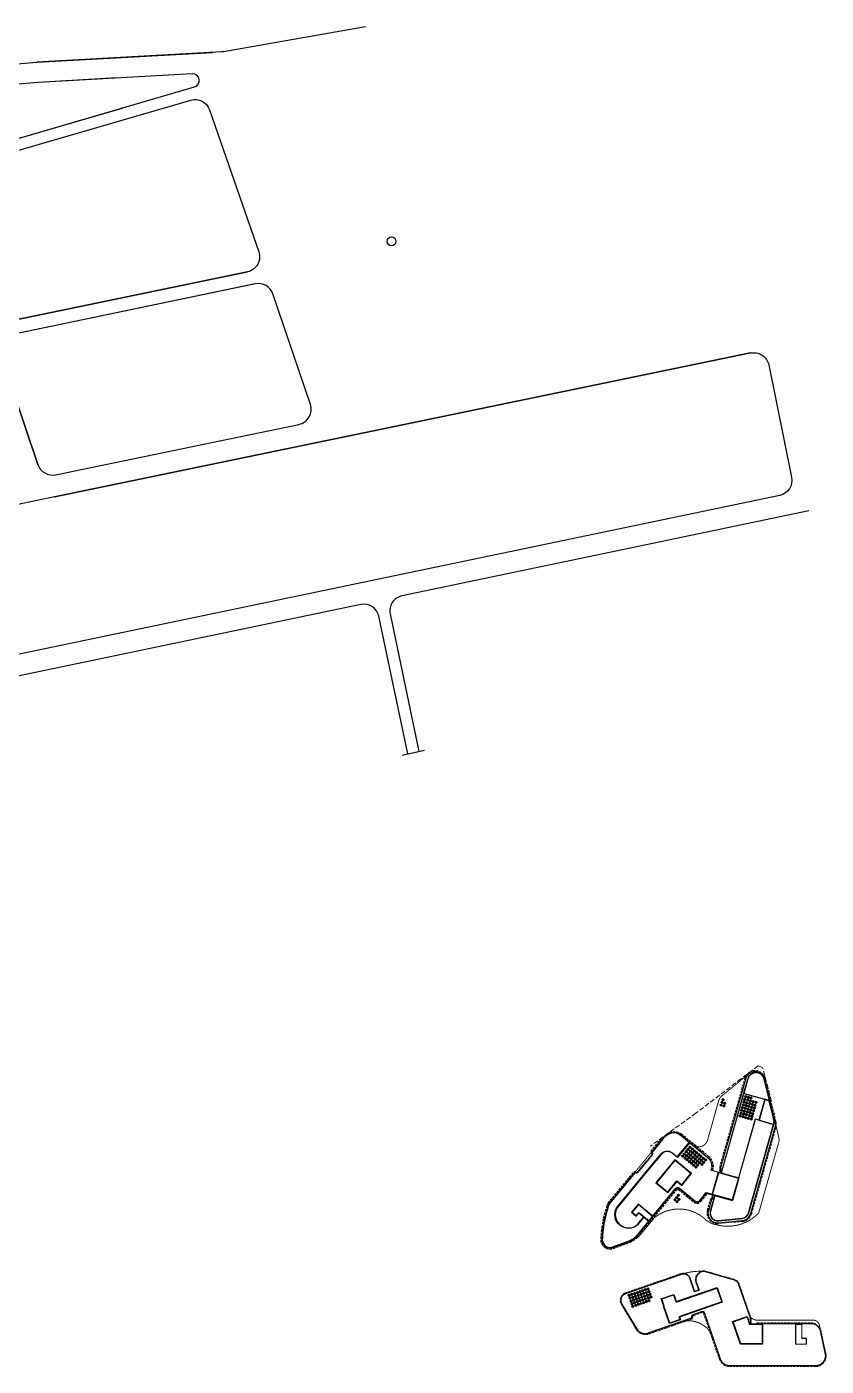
# Model space of a CAD drawing. Header units: millimetres. Extents: x 583747 to 596416, y 2304962 to 2309584.
# Drawn here: x 596000 to 596416, y 2306769 to 2307467 of the extents above; entities that cross this region are included whole.
import ezdxf

# ---------------------------------------------------------------- set-up
doc = ezdxf.new("R2010")
doc.units = ezdxf.units.MM
doc.set_wipeout_variables(frame=1)
doc.linetypes.add('DASH', pattern=[0.35, 0.25, -0.1])
for name, color, linetype in [('A-GLAZ', 135, 'Continuous'), ('A-WALL', 11, 'Continuous'), ('AFP-KERB-LINE', 2, 'Continuous'), ('ccu12-Thay', 7, 'Continuous'), ('IDEA - dim', 251, 'Continuous'), ('KT-Kich thuoc', 159, 'Continuous'), ('Xref_NT1+NT2_MBDV Cot vach_220729$0$ccu12-Thay', 7, 'Continuous'), ('Xref_ST_MBDV Cot vach 30.7.2022$0$KT-Net manh', 139, 'Continuous')]:
    doc.layers.add(name, color=color, linetype=linetype)
for name, color, linetype, lineweight in [('AUDIT_I_220808132811-11', 7, 'Continuous', 9), ('KT-DV2', 7, 'Continuous', 15), ('KT-Ghi chu', 7, 'Continuous', 15), ('KT-Net thay', 7, 'Continuous', 20), ('Level 15', 7, 'Continuous', 0), ('Xref_NT1+NT2_MBDV Cot vach_220729$0$KT-Kich thuoc', 159, 'Continuous', 18), ('Xref_ST_MBDV Cot vach 30.7.2022|Xref_ST_MBDV Cot vach 30.7.2022|Xref_ST_MBDV Cot vach 30.7.2022|Xref_ST_MBDV Cot vach 30.7.2022|00_duong_QH', 7, 'Continuous', 9)]:
    doc.layers.add(name, color=color, linetype=linetype, lineweight=lineweight)

# ---------------------------------------------------------------- blocks, each defined once
blk = doc.blocks.new('DV')
at = {"layer": 'AFP-KERB-LINE'}
for p, q in [((880035, 310500), (943237, 315650)), ((880035, 310500), (943237, 315650)), ((943237, 315650), (1034756, 320729)), ((943237, 315650), (1034756, 320729)), ((943237, 315650), (1034756, 320729)), ((1024153, 309624), (943954, 305174)), ((984912, 307447), (943954, 305174)), ((943954, 305174), (895446, 301221)), ((943954, 305174), (895446, 301221)), ((898338, 265781), (1025326, 302769)), ((898338, 265781), (987592, 291778)), ((926372, 180216), (1052939, 206537)), ((1057091, 200251), (930479, 173920)), ((943766, 106160), (924523, 163544)), ((1314980, 164245), (952397, 89262)), ((952971, 100869), (1079750, 127087)), ((952971, 100869), (1079750, 127087)), ((952397, 89262), (819513, 61517)), ((952397, 89262), (819513, 61517)), ((952397, 89262), (819513, 61517)), ((952397, 89262), (819513, 61517))]:
    blk.add_line(p, q, dxfattribs=at)
at = {"layer": 'AFP-KERB-LINE', "elevation": 0}
for points in [[(1114357, 334102), (1040430, 321100, -0.0296767), (1039488, 320991), (943237, 315650)], [(900864, 260267), (1023389, 295955, -0.3994731), (1033184, 290897), (1058833, 216985, -0.4525158), (1052904, 206530), (926372, 180216)], [(1085709, 137480), (1066181, 194968, 0.3787943), (1056977, 200227), (930479, 173920, 0.4493676), (924523, 163544), (943766, 106160)], [(952397, 89262), (1314980, 164245, -0.4150885), (1324439, 158007), (1336349, 99538, -0.4128027), (1330144, 90111), (710857, -39143)], [(1345273, 82031), (1133432, 37817, 0.4144786), (1127237, 28344), (1142247, -43250)], [(1136375, -44482), (1121361, 27133, 0.4139486), (1111896, 33322), (714498, -49620, 0.3866723), (708181, -58336), (712270, -95073)]]:
    blk.add_lwpolyline(points, format="xyb", dxfattribs=at)
blk.add_lwpolyline([(1133439, -45097), (1145184, -42635)], dxfattribs=at)
at = {"layer": 'AFP-KERB-LINE'}
for centre, radius, start, end in [((1024347, 306129), 3500, 286.239557, 93.175944), ((1078129, 134921), 8000, 281.68409, 18.653217), ((1078129, 134921), 8000, 281.68409, 18.653217), ((951351, 108703), 8000, 198.538449, 281.68409), ((951351, 108703), 8000, 198.538449, 281.68409)]:
    blk.add_arc(centre, radius, start, end, dxfattribs=at)
blk = doc.blocks.new('NUT')
at = {"layer": 'KT-Ghi chu'}
h = blk.add_hatch(color=256, dxfattribs=at)
h.dxf.hatch_style = 1
edge = h.paths.add_edge_path()
edge.add_arc((596430.77, 2307264.8), 0.6, 0, 360)
blk.add_circle((596430.77, 2307264.8, 0), 0.6, dxfattribs=at)

msp = doc.modelspace()

# ---------------------------------------------------------------- linework, layer by layer
at = {"layer": 'IDEA - dim'}
msp.add_circle((596190.09, 2307355.06, 0), 2.28, dxfattribs=at)

# ---------------------------------------------------------------- block references
at = {"layer": 'KT-DV2', "xscale": 0.001, "yscale": 0.001, "zscale": 0.001}
msp.add_blockref('DV', (595062.1, 2307132.69), dxfattribs=at)

# ---------------------------------------------------------------- wipeouts: each hides what was drawn before it
msp.add_wipeout([(596300.1, 2306833.27), (596301.56, 2306831.66), (596304.5, 2306830.99), (596315.78, 2306835.13), (596319.14, 2306837.13), (596327.09, 2306846.77), (596331.97, 2306849.65), (596335.15, 2306850.67), (596339.74, 2306851.2), (596343.64, 2306850.82), (596348.83, 2306849.05), (596351.77, 2306847.24), (596354.54, 2306844.94), (596358.04, 2306843.26), (596360.98, 2306842.59), (596364.52, 2306842.22), (596370.28, 2306842.77), (596372.86, 2306843.62), (596375.41, 2306844.71), (596378.65, 2306846.75), (596381.28, 2306849.08), (596391.91, 2306886.9), (596391.83, 2306888.02), (596391.45, 2306889.42), (596384.39, 2306919.17), (596383.72, 2306920.5), (596382.56, 2306921.7), (596381.02, 2306922.48), (596379.09, 2306922.72), (596377.6, 2306922.4), (596376.35, 2306921.73), (596374.75, 2306920.63), (596362.22, 2306910.25), (596361.18, 2306909.07), (596360.45, 2306907.67), (596360.15, 2306906.6), (596354.7, 2306887.15), (596353.53, 2306885.09), (596352.16, 2306884.07), (596349.95, 2306883.55), (596348.15, 2306883.89), (596346.98, 2306884.55), (596339.91, 2306890.34), (596338.53, 2306890.74), (596336.47, 2306891.08), (596334.46, 2306890.38), (596331.98, 2306888.59), (596316.95, 2306870.44), (596303.69, 2306854.28), (596302.31, 2306851.16), (596301.6, 2306848.61), (596300.96, 2306845.9), (596300.31, 2306842.37), (596299.91, 2306839.24), (596299.68, 2306836.26), (596299.71, 2306834.33)]).translate(0, 0, 0)
msp.add_wipeout([(596309.56, 2306802.5), (596309.4, 2306803.58), (596309.79, 2306805.2), (596310.8, 2306806.45), (596311.86, 2306807.03), (596341.97, 2306817.42), (596343.59, 2306817.9), (596345.59, 2306818.35), (596347.54, 2306818.64), (596349.73, 2306818.78), (596352.2, 2306818.73), (596353.12, 2306818.66), (596368.42, 2306814.23), (596369.33, 2306813.84), (596370.16, 2306813.45), (596370.63, 2306812.54), (596370.97, 2306811.82), (596376.44, 2306796.01), (596377.42, 2306794.57), (596378.93, 2306793.61), (596380.3, 2306793.34), (596409.95, 2306793.34), (596411.06, 2306793.01), (596412.26, 2306792.07), (596412.79, 2306791.22), (596416.1, 2306775.72), (596416.16, 2306774.28), (596415.91, 2306773.19), (596415.25, 2306771.89), (596414, 2306770.66), (596412.09, 2306769.84), (596411.15, 2306769.74), (596366.02, 2306769.74), (596364.54, 2306769.96), (596363, 2306770.73), (596361.71, 2306772.11), (596361.15, 2306773.31), (596356.65, 2306786.33), (596354.34, 2306789.16), (596351.81, 2306791.06), (596349.08, 2306792.3), (596345.38, 2306793), (596342.01, 2306792.78), (596341.14, 2306792.58), (596323.56, 2306786.52), (596321.49, 2306786.42), (596319.82, 2306786.94), (596318.26, 2306787.87), (596317.84, 2306788.4), (596309.74, 2306802.05)])

# ---------------------------------------------------------------- next in the draw order: linework, layer by layer
msp.add_line((596346.28, 2306794.36, 0), (596323.48, 2306786.49, 0))
at = {"color": 2, "elevation": 0}
msp.add_lwpolyline([(596318.59, 2306853.79), (596315.02, 2306849.47), (596317.49, 2306847.43), (596318.89, 2306849.13), (596324.21, 2306844.73), (596326.37, 2306847.36), (596318.59, 2306853.79)], dxfattribs=at)
msp.add_lwpolyline([(596318.62, 2306853.46), (596315.34, 2306849.5), (596317.46, 2306847.76), (596318.86, 2306849.45), (596324.18, 2306845.06), (596326.05, 2306847.33)], close=True, dxfattribs=at)
for points, elevation in [([(596377.11, 2306791.44), (596377.12, 2306793.11, 0.085159), (596376.83, 2306794.88), (596375.1, 2306799.89), (596370.97, 2306811.82, 0.260467), (596368.18, 2306814.3), (596353.12, 2306818.65, 0.571317), (596348.95, 2306812.61), (596350.21, 2306808.95), (596347.82, 2306808.13), (596345.17, 2306815.65, 0.338337), (596341.3, 2306817.18), (596311.86, 2306807.03, 0.459457), (596309.82, 2306801.88), (596318.59, 2306787.55, 0.279689), (596323.56, 2306786.52)], 0.04), ([(596346.28, 2306794.36, 0.204279), (596346.34, 2306794.48), (596346.57, 2306795.51, -0.275412), (596347.29, 2306796.31), (596351.71, 2306797.83, -0.414195), (596352.87, 2306797.26), (596361.2, 2306773.17, 0.319754), (596366.02, 2306769.74), (596411.15, 2306769.74, 0.36531), (596416.12, 2306774.05, 0.102434), (596416.11, 2306775.67), (596413.67, 2306787.14, 0.132611), (596412.2, 2306789.94, 0.066499), (596411.07, 2306790.85, 0.137615), (596408.99, 2306791.44), (596383.35, 2306791.44)], 0)]:
    msp.add_lwpolyline(points, format="xyb", dxfattribs=dict(elevation=elevation))
at = {"elevation": 0}
for points in [[(596337.08, 2306806.74), (596338.39, 2306802.96), (596359.68, 2306810.31), (596362.32, 2306802.65), (596340.04, 2306794.96), (596340.53, 2306793.54), (596334.81, 2306791.57), (596331.67, 2306800.64), (596331.86, 2306800.71), (596330.56, 2306804.49), (596337.08, 2306806.74)], [(596375.33, 2306795.3), (596376.67, 2306791.44), (596383.35, 2306791.44), (596383.35, 2306780.74), (596371.79, 2306780.74), (596367.68, 2306792.65), (596375.33, 2306795.3)]]:
    msp.add_lwpolyline(points, dxfattribs=at)
for points in [[(596336.96, 2306806.49), (596338.26, 2306802.71), (596359.55, 2306810.05), (596362.07, 2306802.78), (596339.78, 2306795.08), (596340.27, 2306793.67), (596334.93, 2306791.82), (596331.93, 2306800.52), (596332.12, 2306800.58), (596330.81, 2306804.37)], [(596375.21, 2306795.04), (596376.52, 2306791.24), (596383.15, 2306791.24), (596383.15, 2306780.94), (596371.93, 2306780.94), (596367.93, 2306792.53)]]:
    msp.add_lwpolyline(points, close=True, dxfattribs=at)
msp.add_arc((596321.9, 2306791.08), 4.85, 210.79302, 289.03458)
at = {"layer": 'A-GLAZ', "const_width": 0.5, "elevation": 0}
msp.add_lwpolyline([(596341.3, 2306817.18, -0.114033), (596353.12, 2306818.65), (596368.18, 2306814.3, -0.260467), (596370.97, 2306811.82), (596376.44, 2306796.01, 0.290863), (596380.3, 2306793.34), (596409.95, 2306793.34, -0.265528), (596412.79, 2306791.22), (596416.16, 2306775.61, -0.451371), (596411.15, 2306769.74), (596366.02, 2306769.74, -0.326781), (596361.15, 2306773.31), (596356.65, 2306786.33, 0.327702), (596341.14, 2306792.58), (596323.48, 2306786.49, -0.133076), (596320.67, 2306786.61), (596319.5, 2306787.07, -0.183721), (596317.71, 2306788.62), (596313.24, 2306796.12, -0.022157), (596309.82, 2306801.88, -0.462092), (596311.9, 2306807.04), (596341.3, 2306817.18)], format="xyb", dxfattribs=at)
at = {"layer": 'A-WALL'}
msp.add_line((596357.08, 2306858.66, 0.04), (596367.66, 2306855.67, 0.04), dxfattribs=at)
at = {"layer": 'A-WALL', "color": 2, "elevation": 7.62}
for points in [[(596387.19, 2306906.63), (596386.95, 2306907.64), (596384.4, 2306908.36), (596381.3, 2306897.38), (596389.09, 2306895.18, 0.028488), (596389.44, 2306896.65, 0.086764), (596389.44, 2306897.38), (596388.95, 2306899.38)], [(596387, 2306906.58), (596386.78, 2306907.48), (596384.54, 2306908.11), (596381.54, 2306897.52), (596388.95, 2306895.43, 0.024713), (596389.24, 2306896.69, 0.08587), (596389.24, 2306897.34), (596388.75, 2306899.33)]]:
    msp.add_lwpolyline(points, format="xyb", close=True, dxfattribs=at)
at = {"layer": 'A-WALL', "elevation": 0}
msp.add_lwpolyline([(596384.25, 2306907.74), (596381.32, 2306897.39), (596389.12, 2306895.19)], dxfattribs=at)
at = {"layer": 'A-WALL', "color": 2, "elevation": 7.62}
for points in [[(596360.38, 2306870.44), (596370.97, 2306867.45), (596367.64, 2306855.66), (596357.05, 2306858.65)], [(596360.52, 2306870.2), (596370.72, 2306867.31), (596367.5, 2306855.91), (596357.3, 2306858.79)]]:
    msp.add_lwpolyline(points, close=True, dxfattribs=at)
at = {"layer": 'AUDIT_I_220808132811-11'}
msp.add_lwpolyline([(596309.82, 2306801.88, -0.459457), (596311.86, 2306807.03), (596341.3, 2306817.18)], format="xyb", dxfattribs=at)
at = {"layer": 'AUDIT_I_220808132811-11', "elevation": 0}
for points in [[(596309.82, 2306801.88, -0.459457), (596311.86, 2306807.03), (596341.3, 2306817.18)], [(596345.17, 2306815.65, 0.370578), (596340.93, 2306817.05)], [(596346.28, 2306794.36, 0.204279), (596346.34, 2306794.48), (596346.57, 2306795.51, -0.275412), (596347.29, 2306796.31), (596351.71, 2306797.83, -0.414195), (596352.87, 2306797.26), (596361.2, 2306773.17, 0.319754), (596366.02, 2306769.74), (596411.15, 2306769.74, 0.36531), (596416.12, 2306774.05)], [(596413.67, 2306787.14, 0.132611), (596412.2, 2306789.94, 0.066499), (596411.07, 2306790.85, 0.137615), (596408.99, 2306791.44), (596383.35, 2306791.44)], [(596416.12, 2306774.05, 0.115191), (596416.1, 2306775.72), (596415.49, 2306778.42), (596415.45, 2306778.62), (596413.67, 2306787.14)]]:
    msp.add_lwpolyline(points, format="xyb", dxfattribs=at)
at = {"layer": 'ccu12-Thay', "elevation": 7.62}
for points in [[(596386.96, 2306907.63), (596384.24, 2306918.85, 0.771545), (596375.58, 2306919.02), (596373.44, 2306911.45)], [(596386.85, 2306907.66), (596384.15, 2306918.83, 0.771545), (596375.67, 2306918.99), (596373.54, 2306911.42)], [(596358.4, 2306858.27), (596356.1, 2306850.14, 0.5292), (596360.31, 2306845.07), (596372.61, 2306846.24, 0.308212), (596376.08, 2306849.13)], [(596358.49, 2306858.25), (596356.19, 2306850.11, 0.529222), (596360.3, 2306845.17), (596372.6, 2306846.34, 0.308199), (596375.98, 2306849.16, 0.308199)]]:
    msp.add_lwpolyline(points, format="xyb", dxfattribs=at)
for points in [[(596375.98, 2306849.16), (596388.99, 2306895.21)], [(596376.08, 2306849.13), (596389.14, 2306895.35)]]:
    msp.add_lwpolyline(points, dxfattribs=at)
at = {"layer": 'IDEA - dim'}
for p, q in [((596384.99, 2306914.99), (596385.59, 2306912.51)), ((596385.09, 2306915.01), (596385.65, 2306912.7))]:
    msp.add_line(p, q, dxfattribs=at)
at = {"layer": 'KT-Net thay'}
for p, q in [((596360.33, 2306870.25, 7.62), (596356.42, 2306871.35, 7.62)), ((596360.38, 2306870.44, 7.62), (596356.69, 2306871.49, 7.62))]:
    msp.add_line(p, q, dxfattribs=at)
at = {"layer": 'KT-Net thay', "elevation": 7.62}
for points in [[(596361.74, 2306870.05), (596373.44, 2306911.45)], [(596361.93, 2306870), (596373.58, 2306911.2)], [(596373.43, 2306911.46), (596384.4, 2306908.36)], [(596373.56, 2306911.21), (596384.34, 2306908.17)], [(596381.35, 2306897.58), (596379.43, 2306898.12), (596370.78, 2306867.51)], [(596381.3, 2306897.39), (596379.57, 2306897.87), (596370.97, 2306867.45)]]:
    msp.add_lwpolyline(points, dxfattribs=at)
at = {"layer": 'KT-Net thay'}
for points in [[(596400.44, 2306791.18), (596403.84, 2306791.18), (596403.84, 2306783.87), (596406.19, 2306783.87), (596406.19, 2306780.74), (596400.44, 2306780.74)], [(596400.6, 2306791.02), (596403.68, 2306791.02), (596403.68, 2306783.71), (596406.03, 2306783.71), (596406.03, 2306780.9), (596400.6, 2306780.9)]]:
    msp.add_lwpolyline(points, close=True, dxfattribs=at)
at = {"layer": 'Level 15', "color": 152, "linetype": 'DASH', "lineweight": 13, "ltscale": 10, "true_color": 0x2776bb}
for p, q in [((596381, 2306925.72, 0), (596372.06, 2306918.96, 0)), ((596383.35, 2306924.91, 0), (596381, 2306925.72, 0)), ((596388.03, 2306907.03, 0), (596383.35, 2306924.91, 0)), ((596372.06, 2306918.96, 0), (596348.54, 2306901.05, 0)), ((596348.54, 2306901.05, 0), (596324.86, 2306883.96, 0))]:
    msp.add_line(p, q, dxfattribs=at)
at = {"layer": 'Xref_NT1+NT2_MBDV Cot vach_220729$0$ccu12-Thay'}
for p, q in [((596374.54, 2306919.36), (596361.39, 2306872.83)), ((596389.86, 2306896.59), (596384.39, 2306919.17)), ((596377.16, 2306848.84), (596389.8, 2306893.57))]:
    msp.add_line(p, q, dxfattribs=at)
at = {"layer": 'Xref_NT1+NT2_MBDV Cot vach_220729$0$ccu12-Thay', "linetype": 'DASH', "ltscale": 5}
for p, q in [((596390.26, 2306896.62), (596384.78, 2306919.28)), ((596377.55, 2306848.73), (596390.2, 2306893.53)), ((596347.93, 2306808.38), (596349.96, 2306809.08))]:
    msp.add_line(p, q, dxfattribs=at)
at = {"layer": 'Xref_NT1+NT2_MBDV Cot vach_220729$0$ccu12-Thay', "extrusion": (3.48745e-08, -1.82823e-08, 1)}
for p, q in [((596353.98, 2306859.75, 0), (596357.13, 2306858.86, 0)), ((596354.02, 2306859.63), (596357.1, 2306858.76)), ((596354.05, 2306859.52), (596357.08, 2306858.66))]:
    msp.add_line(p, q, dxfattribs=at)
at = {"layer": 'Xref_NT1+NT2_MBDV Cot vach_220729$0$ccu12-Thay', "linetype": 'DASH', "ltscale": 5, "elevation": 0}
for points in [[(596374.16, 2306919.48), (596361, 2306872.93, 0.211174), (596361.08, 2306872.49, -0.147045), (596361.21, 2306872.18), (596360.7, 2306870.39)], [(596347.93, 2306808.38), (596345.51, 2306815.37, 0.364359), (596340.81, 2306817.42), (596311.87, 2306807.44, 0.451905), (596309.65, 2306801.79), (596317.77, 2306788.17, 0.310679), (596323.93, 2306786.2), (596346.45, 2306793.99, 0.229922), (596346.74, 2306794.41), (596346.96, 2306795.43, -0.27899), (596347.42, 2306795.93), (596351.84, 2306797.45, -0.41434), (596352.49, 2306797.13), (596360.82, 2306773.04, 0.319754), (596366.02, 2306769.34), (596411.15, 2306769.34, 0.480869), (596416.29, 2306775.77), (596415.69, 2306778.46), (596415.64, 2306778.66), (596413.87, 2306787.18)], [(596377.31, 2306791.44), (596377.32, 2306793.11, 0.085159), (596377.02, 2306794.94), (596375.29, 2306799.96), (596371.16, 2306811.89, 0.260045), (596368.23, 2306814.49), (596353.16, 2306818.84, 0.572135), (596348.77, 2306812.53), (596349.96, 2306809.08)], [(596380.2, 2306791.44), (596380.2, 2306791.54, -0.414214), (596380.5, 2306791.84), (596408.67, 2306791.84, -0.185524), (596412.35, 2306790.08, -0.132659), (596413.87, 2306787.18, 0.132659)]]:
    msp.add_lwpolyline(points, format="xyb", dxfattribs=at)
at = {"layer": 'Xref_NT1+NT2_MBDV Cot vach_220729$0$ccu12-Thay'}
for points in [[(596361.39, 2306872.83, 0.189782), (596361.4, 2306872.72, -0.161304), (596361.61, 2306872.13), (596361.08, 2306870.28)], [(596356.66, 2306856.07, -0.189782), (596356.72, 2306856.16, 0.161304), (596357.21, 2306856.56), (596357.75, 2306858.47)], [(596356.66, 2306856.07, -0.189782), (596356.72, 2306856.16, 0.161304), (596357.21, 2306856.56), (596357.75, 2306858.47)], [(596356.66, 2306856.08), (596355.07, 2306850.45, 0.529001), (596360.44, 2306843.98), (596372.75, 2306845.15, 0.308368), (596377.16, 2306848.84)]]:
    msp.add_lwpolyline(points, format="xyb", dxfattribs=at)
at = {"layer": 'Xref_NT1+NT2_MBDV Cot vach_220729$0$ccu12-Thay', "extrusion": (-3.81165e-21, -3.29453e-06, 1), "elevation": -7.58}
for points in [[(596326.22, 2306847.49), (596338.19, 2306861.98, -0.414214), (596339.88, 2306862.14), (596348.05, 2306855.39, 0.4148), (596350.59, 2306855.64), (596353.98, 2306859.75)], [(596326.3, 2306847.42), (596338.27, 2306861.92, -0.414214), (596339.81, 2306862.07), (596347.99, 2306855.32, 0.414785), (596350.67, 2306855.57), (596354.02, 2306859.63)], [(596326.37, 2306847.36), (596338.34, 2306861.85, -0.414214), (596339.75, 2306861.99), (596347.92, 2306855.24, 0.41477), (596350.74, 2306855.51), (596354.05, 2306859.52)]]:
    msp.add_lwpolyline(points, format="xyb", dxfattribs=at)
at = {"layer": 'Xref_NT1+NT2_MBDV Cot vach_220729$0$ccu12-Thay', "linetype": 'DASH', "ltscale": 5}
msp.add_lwpolyline([(596377.55, 2306848.73, -0.308402), (596372.78, 2306844.75), (596360.47, 2306843.59, -0.528944), (596354.68, 2306850.56), (596356.27, 2306856.19, -0.211174), (596356.57, 2306856.53, 0.147045), (596356.84, 2306856.73), (596357.37, 2306858.58)], format="xyb", dxfattribs=at)
for centre, radius, start, end in [((596379.43, 2306917.5), 5.63, 18.4806, 159.3504), ((596379.43, 2306917.5), 5.63, 18.4806, 159.3504), ((596384.34, 2306895.18), 6.09, 344.22122, 13.61189)]:
    msp.add_arc(centre, radius, start, end, dxfattribs=at)
at = {"layer": 'Xref_NT1+NT2_MBDV Cot vach_220729$0$ccu12-Thay'}
for centre, radius, start, end in [((596379.43, 2306917.5), 5.23, 18.6633, 159.1677), ((596384.07, 2306895.19), 5.96, 344.22122, 13.61189)]:
    msp.add_arc(centre, radius, start, end, dxfattribs=at)
at = {"layer": 'Xref_NT1+NT2_MBDV Cot vach_220729$0$KT-Kich thuoc', "ltscale": 0.5}
msp.add_line((596368.91, 2306860.08), (596368.72, 2306860.14), dxfattribs=at)
at = {"layer": 'Xref_ST_MBDV Cot vach 30.7.2022$0$KT-Net manh'}
msp.add_line((596338.5, 2306796.98), (596338.5, 2306797.04), dxfattribs=at)
msp.add_line((596338.5, 2306796.98), (596338.5, 2306797.04), dxfattribs=at)
at = {"layer": 'Xref_ST_MBDV Cot vach 30.7.2022|Xref_ST_MBDV Cot vach 30.7.2022|Xref_ST_MBDV Cot vach 30.7.2022|Xref_ST_MBDV Cot vach 30.7.2022|00_duong_QH'}
msp.add_lwpolyline([(596309.82, 2306801.88), (596317.73, 2306788.6)], dxfattribs=at)

# ---------------------------------------------------------------- next in the draw order: block references
at = {"layer": 'KT-Kich thuoc'}
for p, rotation in [((871391.97, -60277.12, 0.04), 21.12091195077272), ((871392.44, -60275.7, 0.08), 21.12091195077272), ((983703.82, -44513.11, 0.02), 23.84761909978335), ((983704.23, -44511.67, 0.06), 23.84761909978335), ((983704.63, -44510.22, 0.11), 23.84761909978335), ((983705.27, -44513.51, 0.04), 23.84761909978335), ((983705.67, -44512.07, 0.08), 23.84761909978335), ((983706.07, -44510.63, 0.13), 23.84761909978335), ((983707.11, -44512.48, 0.1), 23.84761909978335), ((983707.52, -44511.03, 0.15), 23.84761909978335), ((983708.56, -44512.88, 0.12), 23.84761909978335), ((983710, -44513.29, 0.14), 23.84761909978335), ((871391.5, -60278.54, 0), 21.12091195077272), ((871392.92, -60279.02, 0.02), 21.12091195077272), ((871393.39, -60277.59, 0.06), 21.12091195077272), ((983701.8, -44520.33, -0.2), 23.84761909978335), ((983702.21, -44518.89, -0.16), 23.84761909978335), ((983702.61, -44517.44, -0.11), 23.84761909978335), ((983703.01, -44516, -0.07), 23.84761909978335), ((983703.42, -44514.55, -0.02), 23.84761909978335), ((983703.65, -44519.29, -0.13), 23.84761909978335), ((983704.05, -44517.85, -0.09), 23.84761909978335), ((983704.46, -44516.4, -0.05), 23.84761909978335), ((983704.86, -44514.96, 0), 23.84761909978335), ((983705.09, -44519.7, -0.11), 23.84761909978335), ((983705.5, -44518.25, -0.07), 23.84761909978335), ((983705.9, -44516.81, -0.03), 23.84761909978335), ((983706.31, -44515.36, 0.02), 23.84761909978335), ((983706.54, -44520.1, -0.09), 23.84761909978335), ((983706.71, -44513.92, 0.06), 23.84761909978335), ((983706.94, -44518.66, -0.05), 23.84761909978335), ((983707.35, -44517.21, -0.01), 23.84761909978335), ((983707.75, -44515.77, 0.04), 23.84761909978335), ((983707.98, -44520.51, -0.07), 23.84761909978335), ((983708.15, -44514.33, 0.08), 23.84761909978335), ((983708.39, -44519.06, -0.03), 23.84761909978335), ((983708.79, -44517.62, 0.01), 23.84761909978335), ((983709.19, -44516.18, 0.06), 23.84761909978335), ((983709.6, -44514.73, 0.1), 23.84761909978335), ((983703.25, -44520.73, -0.18), 23.84761909978335), ((983704.69, -44521.14, -0.16), 23.84761909978335), ((983706.13, -44521.55, -0.14), 23.84761909978335), ((983707.58, -44521.95, -0.12), 23.84761909978335), ((-1710923.12, 2903309.5, -0.01), 270), ((-1710922.17, 2903310.65, -0.03), 270), ((-1710921.21, 2903311.81, -0.05), 270), ((-1710921.01, 2903309.7, 0.02), 270), ((-1710920.26, 2903312.97, -0.07), 270), ((-1710920.05, 2903310.86, 0), 270), ((-1710919.3, 2903314.12, -0.09), 270), ((-1710919.1, 2903312.01, -0.02), 270), ((-1710918.9, 2903309.9, 0.04), 270), ((-1710918.14, 2903313.17, -0.04), 270), ((-1710917.94, 2903311.06, 0.02), 270), ((-1710916.99, 2903312.22, 0), 270), ((-1710916.78, 2903310.11, 0.06), 270), ((-1710915.83, 2903311.26, 0.04), 270), ((-1710914.67, 2903310.31, 0.09), 270), ((-1710921.96, 2903308.54, 0.04), 270), ((-1710920.81, 2903307.59, 0.08), 270), ((-1710919.85, 2903308.75, 0.06), 270), ((-1710919.65, 2903306.64, 0.12), 270), ((-1710918.69, 2903307.79, 0.1), 270), ((-1710918.49, 2903305.68, 0.17), 270), ((-1710917.74, 2903308.95, 0.08), 270), ((-1710917.54, 2903306.84, 0.15), 270), ((-1710917.33, 2903304.73, 0.21), 270), ((-1710916.58, 2903308, 0.13), 270), ((-1710916.38, 2903305.89, 0.19), 270), ((-1710916.17, 2903303.78, 0.25), 270), ((-1710915.63, 2903309.15, 0.11), 270), ((-1710915.42, 2903307.04, 0.17), 270), ((-1710915.22, 2903304.93, 0.23), 270), ((-1710914.47, 2903308.2, 0.15), 270), ((-1710914.26, 2903306.09, 0.21), 270), ((-1710913.51, 2903309.36, 0.13), 270), ((-1710913.31, 2903307.25, 0.19), 270), ((-1710913.11, 2903305.14, 0.26), 270), ((-1710912.36, 2903308.4, 0.17), 270), ((-1710912.15, 2903306.29, 0.24), 270), ((-1710911.2, 2903307.45, 0.22), 270), ((49696.79, -12706.79, 0.06), 1.233041913775627), ((49694.94, -12709.14, -0.02), 1.233041913775627), ((49695.86, -12707.96, 0.02), 1.233041913775627), ((49696.11, -12710.07, 0), 1.233041913775627), ((49697.04, -12708.89, 0.04), 1.233041913775627), ((-1119960.21, 653456.5, 0.06), 328.4238436270281), ((-1119958.79, 653456.99, 0.1), 328.4238436270281), ((-1119968.72, 653453.58, -0.2), 328.4238436270281), ((-1119968.23, 653452.16, -0.18), 328.4238436270281), ((-1119967.75, 653450.74, -0.16), 328.4238436270281), ((-1119967.3, 653454.06, -0.16), 328.4238436270281), ((-1119967.26, 653449.32, -0.14), 328.4238436270281), ((-1119966.81, 653452.65, -0.14), 328.4238436270281), ((-1119966.33, 653451.23, -0.12), 328.4238436270281), ((-1119965.88, 653454.55, -0.12), 328.4238436270281), ((-1119965.84, 653449.81, -0.1), 328.4238436270281), ((-1119965.4, 653453.13, -0.1), 328.4238436270281), ((-1119964.91, 653451.71, -0.08), 328.4238436270281), ((-1119964.46, 653455.04, -0.07), 328.4238436270281), ((-1119964.42, 653450.29, -0.06), 328.4238436270281), ((-1119963.98, 653453.62, -0.05), 328.4238436270281), ((-1119963.49, 653452.2, -0.03), 328.4238436270281), ((-1119963.04, 653455.53, -0.03), 328.4238436270281), ((-1119963.01, 653450.78, -0.01), 328.4238436270281), ((-1119962.56, 653454.11, -0.01), 328.4238436270281), ((-1119962.52, 653449.36, 0.01), 328.4238436270281), ((-1119962.07, 653452.69, 0.01), 328.4238436270281), ((-1119961.63, 653456.01, 0.01), 328.4238436270281), ((-1119961.59, 653451.27, 0.03), 328.4238436270281), ((-1119961.14, 653454.59, 0.03), 328.4238436270281), ((-1119961.1, 653449.85, 0.05), 328.4238436270281), ((-1119960.66, 653453.17, 0.05), 328.4238436270281), ((-1119960.17, 653451.76, 0.07), 328.4238436270281), ((-1119959.72, 653455.08, 0.08), 328.4238436270281), ((-1119959.69, 653450.34, 0.09), 328.4238436270281), ((-1119959.24, 653453.66, 0.1), 328.4238436270281), ((-1119958.75, 653452.24, 0.12), 328.4238436270281), ((-1119958.31, 653455.57, 0.12), 328.4238436270281), ((-1119958.27, 653450.82, 0.14), 328.4238436270281), ((-1119957.82, 653454.15, 0.14), 328.4238436270281), ((-1119957.33, 653452.73, 0.16), 328.4238436270281), ((-1119966.78, 653447.9, -0.12), 328.4238436270281), ((-1119965.36, 653448.39, -0.08), 328.4238436270281), ((-1119963.94, 653448.88, -0.04), 328.4238436270281)]:
    msp.add_blockref('NUT', p, dxfattribs=dict(at, rotation=rotation))

# ---------------------------------------------------------------- next in the draw order: wipeouts: each hides what was drawn before it
at = {"color": 2}
msp.add_wipeout([(596327.73, 2306864.88), (596333.93, 2306859.76), (596338.74, 2306865.57), (596341.24, 2306863.5), (596346.31, 2306869.64), (596337.6, 2306876.83)], dxfattribs=at).translate(0, 0, 7.62).dxf.layer = 'A-WALL'

# ---------------------------------------------------------------- next in the draw order: linework, layer by layer
at = {"layer": 'A-GLAZ', "const_width": 0.5, "elevation": 0}
msp.add_lwpolyline([(596300.03, 2306840.31, -0.050313), (596302.76, 2306852.58, -0.071743), (596303.61, 2306854.35), (596311.26, 2306863.6), (596319.43, 2306873.5), (596331.22, 2306887.78, -0.114295), (596335.2, 2306890.73, -0.292874), (596340.65, 2306889.77), (596346.65, 2306884.82, 0.564483), (596354.73, 2306887.26), (596360.45, 2306907.67, -0.123781), (596362.22, 2306910.25), (596376.35, 2306921.73, -0.506067), (596384.39, 2306919.17), (596389.86, 2306896.59), (596391.83, 2306888.02, -0.133418), (596391.69, 2306885.8), (596381.28, 2306849.08), (596381.28, 2306849.08, -0.273696), (596359.23, 2306842.99), (596359.23, 2306842.99), (596359.23, 2306842.99), (596359.23, 2306842.99, -0.156956), (596353.08, 2306846.19, 0.363043), (596327.09, 2306846.77), (596319.14, 2306837.13, -0.10237), (596313.96, 2306834.5), (596305.33, 2306831.22, -0.493834), (596299.62, 2306834.91, -0.022171), (596300.03, 2306840.31)], format="xyb", dxfattribs=at)
at = {"layer": 'A-WALL', "color": 2, "elevation": 7.62}
for points in [[(596329.42, 2306863.48), (596333.93, 2306859.76), (596338.74, 2306865.57), (596341.24, 2306863.5), (596346.31, 2306869.64), (596337.6, 2306876.83), (596327.73, 2306864.88)], [(596329.55, 2306863.64), (596333.91, 2306860.04), (596338.71, 2306865.86), (596341.22, 2306863.79), (596346.03, 2306869.61), (596337.62, 2306876.55), (596328.01, 2306864.91)]]:
    msp.add_lwpolyline(points, close=True, dxfattribs=at)
at = {"layer": 'KT-Net thay', "extrusion": (-3.81165e-21, -3.29453e-06, 1), "elevation": -7.58}
for points in [[(596356.43, 2306871.35, 0.311774), (596354.88, 2306877.76), (596345.07, 2306885.86)], [(596356.7, 2306871.48, 0.301979), (596355.01, 2306877.91), (596345.2, 2306886.02)]]:
    msp.add_lwpolyline(points, format="xyb", dxfattribs=at)
at = {"layer": 'Xref_NT1+NT2_MBDV Cot vach_220729$0$ccu12-Thay', "extrusion": (-3.81165e-21, -3.29453e-06, 1), "elevation": -7.58}
for points in [[(596345.2, 2306886.01), (596340.34, 2306890.03, 0.272256), (596335.2, 2306890.73, 0.114295), (596331.22, 2306887.78, -0.000247), (596329.64, 2306885.87), (596325.6, 2306880.96, 0.413726), (596325.66, 2306880.26), (596325.66, 2306880.26, -0.414311), (596325.73, 2306879.55), (596318.05, 2306870.25, -0.414153), (596317.41, 2306870.19), (596317.38, 2306870.22, 0.414214), (596316.67, 2306870.16), (596303.61, 2306854.34, 0.071626), (596302.77, 2306852.57, 0.050313), (596300.04, 2306840.3, 0.020998), (596299.63, 2306834.98, 0.50406), (596305.44, 2306831.23), (596313.96, 2306834.49, 0.080267), (596317.65, 2306836.79), (596324.21, 2306844.73)], [(596345.14, 2306885.94), (596340.27, 2306889.96, 0.272153), (596335.23, 2306890.64, 0.114259), (596331.29, 2306887.71, -0.000247), (596329.72, 2306885.8), (596325.67, 2306880.9, 0.413691), (596325.73, 2306880.34), (596325.73, 2306880.34, -0.414311), (596325.81, 2306879.49), (596318.12, 2306870.19, -0.414153), (596317.35, 2306870.12), (596317.31, 2306870.15, 0.414214), (596316.75, 2306870.09), (596303.69, 2306854.28, 0.07147), (596302.86, 2306852.54, 0.050316), (596300.13, 2306840.29, 0.020978), (596299.73, 2306834.98, 0.503675), (596305.41, 2306831.33), (596313.92, 2306834.59, 0.080087), (596317.58, 2306836.86), (596324.13, 2306844.8)], [(596345.08, 2306885.86), (596340.21, 2306889.88, 0.272047), (596335.27, 2306890.55, 0.114221), (596331.37, 2306887.65, -0.000247), (596329.8, 2306885.74), (596325.75, 2306880.84, 0.41364), (596325.79, 2306880.41), (596325.79, 2306880.41, -0.414311), (596325.88, 2306879.43), (596318.2, 2306870.13, -0.414153), (596317.29, 2306870.04), (596317.25, 2306870.07, 0.414214), (596316.83, 2306870.03), (596303.77, 2306854.22, 0.07131), (596302.96, 2306852.51, 0.05032), (596300.23, 2306840.28, 0.020958), (596299.83, 2306834.98, 0.503277), (596305.37, 2306831.42), (596313.88, 2306834.68, 0.079904), (596317.51, 2306836.93), (596324.06, 2306844.86)]]:
    msp.add_lwpolyline(points, format="xyb", dxfattribs=at)
at = {"layer": 'Xref_NT1+NT2_MBDV Cot vach_220729$0$ccu12-Thay', "linetype": 'DASH', "ltscale": 5, "elevation": 0}
for points in [[(596357.32, 2306871.32, 0.311504), (596355.4, 2306878.38), (596341.13, 2306890.16, 0.227203), (596335.23, 2306890.97, 0.071839), (596332.49, 2306889.32, 0.007585), (596330.53, 2306887.55), (596329.2, 2306886.27), (596325.41, 2306881.68)], [(596303.13, 2306854.71, 0.072502), (596302.19, 2306852.76, 0.050292), (596299.44, 2306840.38, 0.0223), (596299.02, 2306834.9, 0.496402), (596305.53, 2306830.65), (596314.18, 2306833.94, 0.081264), (596318.09, 2306836.38), (596324.67, 2306844.35), (596326.84, 2306846.97), (596338.81, 2306861.47, -0.414214), (596339.37, 2306861.53), (596347.54, 2306854.77, 0.414702), (596351.21, 2306855.13), (596354.69, 2306859.34)]]:
    msp.add_lwpolyline(points, format="xyb", dxfattribs=at)
at = {"layer": 'Xref_NT1+NT2_MBDV Cot vach_220729$0$ccu12-Thay', "linetype": 'DASH', "ltscale": 5, "extrusion": (-3.81165e-21, -3.29453e-06, 1), "elevation": -7.58}
msp.add_lwpolyline([(596325.41, 2306881.68), (596325.37, 2306881.63), (596325.37, 2306881.63, 0.34775), (596325.66, 2306880.26), (596325.71, 2306880.22, -0.377527), (596325.73, 2306879.56), (596318.05, 2306870.25, -0.442642), (596317.38, 2306870.22), (596317.38, 2306870.22, 0.408777), (596315.82, 2306870.08), (596303.13, 2306854.71)], format="xyb", dxfattribs=at)
at = {"layer": 'Xref_NT1+NT2_MBDV Cot vach_220729$0$ccu12-Thay', "elevation": 0.04}
for points in [[(596321.55, 2306846.93), (596318.24, 2306842.92, -0.849735), (596307.34, 2306851.94), (596322.04, 2306869.75), (596330.31, 2306879.77, -0.355761), (596336.11, 2306880.69), (596338.9, 2306878.38), (596345.2, 2306886.02)], [(596345.36, 2306885.89), (596338.92, 2306878.1), (596335.99, 2306880.52, 0.354482), (596330.47, 2306879.64), (596322.19, 2306869.62), (596307.5, 2306851.83, 0.847744), (596318.09, 2306843.06), (596321.4, 2306847.06)]]:
    msp.add_lwpolyline(points, format="xyb", dxfattribs=at)

doc.saveas('drawing.dxf')
